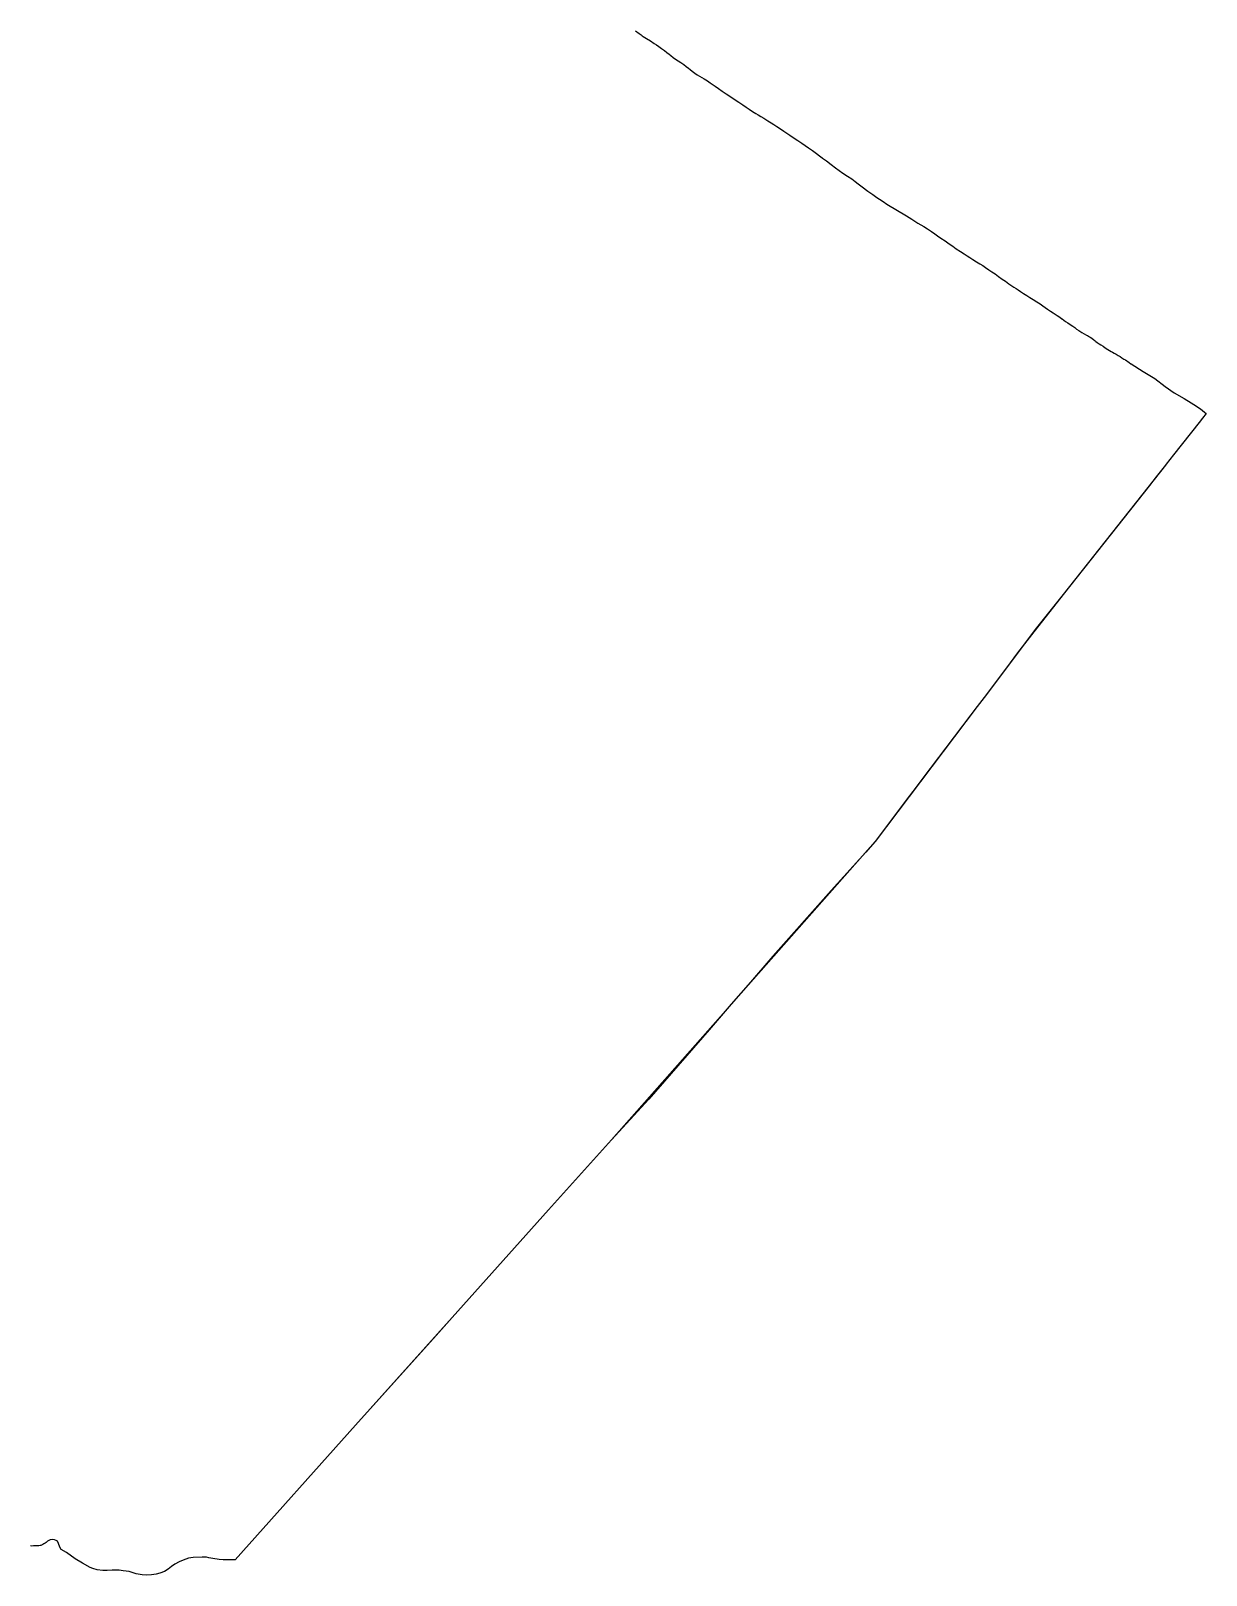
# Model space of a CAD drawing. Header units: inches. Extents: x 11258954 to 11313122, y 3645444 to 3695200.
# Drawn here: x 11306924 to 11313122, y 3661614 to 3669756 of the extents above; entities that cross this region are included whole.
import ezdxf

# ---------------------------------------------------------------- set-up
doc = ezdxf.new("R2010")
doc.units = ezdxf.units.IN
doc.header["$MEASUREMENT"] = 0
for name, color, linetype in [('CorporateLimit', 22, 'Continuous'), ('VotingPrecinct', 233, 'Continuous'), ('Ward', 133, 'Continuous')]:
    doc.layers.add(name, color=color, linetype=linetype)

msp = doc.modelspace()

# ---------------------------------------------------------------- linework, layer by layer
at = {"layer": 'CorporateLimit'}
msp.add_polyline3d([(11310112.6565, 3669756.125, 0), (11310132.1565, 3669741.625, 0), (11310141.8125, 3669734.5625, 0), (11310148.1555, 3669730.0705, 0), (11310152.844, 3669726.75, 0), (11310169.75, 3669715.75, 0), (11310190.8125, 3669702.625, 0), (11310211.625, 3669689.5625, 0), (11310223.594, 3669681.6875, 0), (11310235.5, 3669673.4375, 0), (11310249.219, 3669663.375, 0), (11310264.75, 3669651.8125, 0), (11310278.0315, 3669641.8125, 0), (11310289.0315, 3669633.1875, 0), (11310298.9065, 3669625.375, 0), (11310310.6875, 3669616.3125, 0), (11310322.8125, 3669607.5625, 0), (11310336.75, 3669598.375, 0), (11310350.719, 3669589.4375, 0), (11310366.625, 3669578.375, 0), (11310380.1565, 3669568.1875, 0), (11310391.6565, 3669559.125, 0), (11310400.8125, 3669551.5625, 0), (11310411.4065, 3669543.1875, 0), (11310424.719, 3669533.5625, 0), (11310438.4065, 3669524.375, 0), (11310449.9375, 3669517.3125, 0), (11310461.5625, 3669510.5625, 0), (11310475.1875, 3669502.375, 0), (11310491.9065, 3669491.875, 0), (11310506.125, 3669482.625, 0), (11310517.1875, 3669475.1875, 0), (11310532.0315, 3669464.6875, 0), (11310550.625, 3669451.4375, 0), (11310569.7815, 3669438, 0), (11310590.125, 3669424.375, 0), (11310610.125, 3669411.3125, 0), (11310633.1875, 3669396.1875, 0), (11310657.344, 3669379.875, 0), (11310678.25, 3669365.5, 0), (11310696.5625, 3669353, 0), (11310712, 3669342.875, 0), (11310729.6565, 3669331.625, 0), (11310746.969, 3669320.8125, 0), (11310759.625, 3669313.0625, 0), (11310772.6565, 3669305.0625, 0), (11310788.344, 3669295.375, 0), (11310809.6565, 3669282.0625, 0), (11310827.4065, 3669270.9375, 0), (11310841.75, 3669261.8125, 0), (11310857.344, 3669251.5625, 0), (11310876.25, 3669239, 0), (11310895.1565, 3669226.4375, 0), (11310910.4375, 3669216.4375, 0), (11310925.719, 3669206.4375, 0), (11310943.75, 3669194.625, 0), (11310968.5, 3669178.3125, 0), (11310989.625, 3669164.3125, 0), (11311007.344, 3669152.4375, 0), (11311025.0625, 3669140, 0), (11311045.719, 3669125.1875, 0), (11311066.125, 3669110.25, 0), (11311082.719, 3669098.0625, 0), (11311096.972, 3669087.4925, 0), (11311099.4065, 3669085.6875, 0), (11311118.9065, 3669071.0625, 0), (11311144.719, 3669051.3125, 0), (11311166.7815, 3669034.3125, 0), (11311185.9065, 3669020.25, 0), (11311206.4375, 3669006.5625, 0), (11311230.4375, 3668990.875, 0), (11311253.6875, 3668975.0625, 0), (11311270.375, 3668962.6875, 0), (11311287.125, 3668949.6875, 0), (11311307.5, 3668934.0625, 0), (11311338.375, 3668911.25, 0), (11311364.4375, 3668892.5625, 0), (11311385.469, 3668877.875, 0), (11311399.844, 3668868.0625, 0), (11311417.7815, 3668855.9375, 0), (11311437.469, 3668842.6875, 0), (11311456, 3668831.9375, 0), (11311476.8125, 3668819.6875, 0), (11311502.25, 3668804.5, 0), (11311524, 3668791.4375, 0), (11311541.7815, 3668780.75, 0), (11311556.469, 3668771.6875, 0), (11311569.969, 3668763.125, 0), (11311585.969, 3668753, 0), (11311602.0625, 3668743.0625, 0), (11311617.8125, 3668733.625, 0), (11311633.5315, 3668724.125, 0), (11311652.0315, 3668712.25, 0), (11311672.875, 3668698.0625, 0), (11311690.2815, 3668685.875, 0), (11311704.625, 3668675.6875, 0), (11311722.8125, 3668663.1875, 0), (11311744.625, 3668648.375, 0), (11311766.4375, 3668633.5, 0), (11311785.3125, 3668620.375, 0), (11311804.1565, 3668607.3125, 0), (11311826.4375, 3668592.5, 0), (11311845.4375, 3668580.375, 0), (11311861.969, 3668570.0625, 0), (11311876.0315, 3668561.125, 0), (11311891.75, 3668550.75, 0), (11311910, 3668538.8125, 0), (11311928.219, 3668527.3125, 0), (11311943.469, 3668518.25, 0), (11311958.844, 3668508.9375, 0), (11311976.594, 3668496.9375, 0), (11311992.3125, 3668485.375, 0), (11312000, 3668479.625, 0), (11312008.594, 3668474.4375, 0), (11312018.8125, 3668467.6875, 0), (11312027.344, 3668461.6875, 0), (11312034.3125, 3668456.625, 0), (11312039.8125, 3668452.5, 0), (11312046.375, 3668447.6875, 0), (11312054.5315, 3668441.8125, 0), (11312062.8125, 3668435.875, 0), (11312072.1875, 3668429.25, 0), (11312081.469, 3668422.8125, 0), (11312092.625, 3668415.25, 0), (11312107.1875, 3668405.5, 0), (11312119.594, 3668397.3125, 0), (11312129.625, 3668390.6875, 0), (11312142.75, 3668382.125, 0), (11312158.9065, 3668371.75, 0), (11312175.4065, 3668361.25, 0), (11312192.8125, 3668350.375, 0), (11312209.875, 3668339.75, 0), (11312229.4375, 3668327.25, 0), (11312246.1565, 3668316.4375, 0), (11312260.719, 3668306.875, 0), (11312273.0315, 3668298.4375, 0), (11312285.6565, 3668289.25, 0), (11312300.2815, 3668278.6875, 0), (11312314.844, 3668268.625, 0), (11312325.625, 3668261.75, 0), (11312336.6875, 3668254.8125, 0), (11312349.625, 3668246.25, 0), (11312360.8735, 3668238.228, 0), (11312361.719, 3668237.625, 0), (11312371.875, 3668230.125, 0), (11312380.25, 3668224.25, 0), (11312391.6565, 3668217.125, 0), (11312405.5315, 3668208.5, 0), (11312419.0315, 3668199.4375, 0), (11312428.7815, 3668191.9375, 0), (11312438.469, 3668184.1875, 0), (11312450.4375, 3668175.625, 0), (11312465.4375, 3668166.125, 0), (11312478.469, 3668158.625, 0), (11312490.4375, 3668152.0625, 0), (11312495.7815, 3668149.125, 0), (11312501.6565, 3668145.875, 0), (11312507.4375, 3668142.625, 0), (11312513.969, 3668138.875, 0), (11312520.344, 3668134.6875, 0), (11312527.25, 3668129.25, 0), (11312532.0625, 3668125, 0), (11312536.1565, 3668121.125, 0), (11312539.4375, 3668118.0625, 0), (11312546.9375, 3668112.625, 0), (11312556.7815, 3668106.75, 0), (11312566.844, 3668100.8125, 0), (11312578.344, 3668093, 0), (11312589.344, 3668085.0625, 0), (11312602.6565, 3668076.4375, 0), (11312612.625, 3668070.8125, 0), (11312621.375, 3668066.1875, 0), (11312628.6565, 3668062.4375, 0), (11312637.594, 3668057.5, 0), (11312648.094, 3668051.1875, 0), (11312658.469, 3668044.625, 0), (11312667.594, 3668038.6875, 0), (11312676.6875, 3668032.8125, 0), (11312687.469, 3668026.0625, 0), (11312695.969, 3668020.875, 0), (11312703.3125, 3668016.5, 0), (11312709.0625, 3668013.0625, 0), (11312716.3125, 3668007.9375, 0), (11312725.094, 3668000.8125, 0), (11312726.0315, 3668000, 0), (11312788.844, 3667959.5625, 0), (11312851.2815, 3667923.125, 0), (11312905.5, 3667880.75, 0), (11312953.125, 3667847.5, 0), (11313005.9375, 3667818.3125, 0), (11313042.0625, 3667795.0625, 0), (11313057.1565, 3667785.3125, 0), (11313091.375, 3667764.125, 0), (11313113.9725, 3667745.8515, 0), (11313121.75, 3667739.5625, 0), (11313102.2455, 3667713.489, 0), (11313085.75, 3667691.4375, 0), (11312950, 3667520.3125, 0), (11312911.2815, 3667471.5625, 0), (11312907.0625, 3667466.25, 0), (11312813.859, 3667348.948, 0), (11312367.5225, 3666784.4095, 0), (11312228.0295, 3666607.915, 0), (11312087.9065, 3666424, 0), (11312000, 3666306.736, 0), (11311951.111, 3666241.5195, 0), (11311914.489, 3666193.1245, 0), (11311376.344, 3665482.9375, 0), (11309984.864, 3663909.724, 0), (11309654.261, 3663540.7975, 0), (11309144.6875, 3662972.14, 0), (11309144.6715, 3662972.122, 0), (11309046.2545, 3662862.2945, 0), (11308635.87, 3662404.33, 0), (11308635.852, 3662404.31, 0), (11308001.05, 3661695.909, 308.1658), (11307981.552, 3661694.8195, 615.3116), (11307938.175, 3661694.875, 615.7006), (11307915.95, 3661696.75, 616.3558), (11307882.475, 3661702.85, 616.1136), (11307861.6695, 3661706.263, 616.1572), (11307849.25, 3661708.3, 616.1833), (11307826.3, 3661709.3, 616.5765), (11307779.925, 3661706.475, 617.0347), (11307755.5455, 3661703.6385, 617.8152), (11307726.95, 3661693.5, 618.4142), (11307706.15, 3661683.625, 619.0919), (11307683.6, 3661672.65, 620.0937), (11307664.8, 3661660.325, 619.9973), (11307647.575, 3661645.125, 620.6559), (11307627.6, 3661633.4, 620.5768), (11307603.175, 3661625.5, 619.7698), (11307583.575, 3661620.075, 620.3363), (11307560.275, 3661615.6, 620.8082), (11307532.925, 3661614.475, 621.5995), (11307511.05, 3661616, 621.6599), (11307479.675, 3661622.075, 621.8999), (11307442.6, 3661632.95, 621.509), (11307411.1365, 3661637.6235, 621.953), (11307389.8, 3661640.675, 623.0369), (11307358.4, 3661641.05, 623.4514), (11307352.6865, 3661640.7585, 623.6959), (11307325.55, 3661639.375, 0), (11307303.575, 3661639.3, 0), (11307273.4905, 3661641.858, 0), (11307250.225, 3661648.575, 0), (11307235.65, 3661654.1, 0), (11307195.575, 3661677.15, 0), (11307156.375, 3661700.075, 0), (11307111.05, 3661733.35, 0), (11307084.05, 3661750.1, 0), (11307076.1205, 3661761.521, 0), (11307069.599, 3661781.206, 0), (11307063.375, 3661792.925, 0), (11307056.95, 3661796.8, 0), (11307048.6215, 3661800.2505, 0), (11307035.325, 3661801.625, 0), (11307025.5305, 3661799.9355, 0), (11307017.6, 3661796.55, 0), (11307011.987, 3661792.667, 0), (11307011.9665, 3661792.6525, 0), (11307004.094, 3661787.125, 0), (11306998.1565, 3661782.9375, 0), (11306991.8125, 3661778.875, 0), (11306985.8125, 3661775.6875, 0), (11306976.0705, 3661771.301, 0), (11306971.8125, 3661770.6875, 0), (11306965.6565, 3661769.1875, 0), (11306962.219, 3661768.875, 0), (11306960.5625, 3661768.6875, 0), (11306955.8125, 3661768.6875, 0), (11306950.094, 3661768.625, 0), (11306943.969, 3661768.5, 0), (11306937.4065, 3661768.25, 0), (11306928.844, 3661767.9375, 0), (11306920.9065, 3661768.0625, 0)], dxfattribs=at)
at = {"layer": 'VotingPrecinct'}
msp.add_polyline3d([(11310112.6565, 3669756.125, 0), (11310132.1565, 3669741.625, 0), (11310141.8125, 3669734.5625, 0), (11310148.1555, 3669730.0705, 0), (11310152.844, 3669726.75, 0), (11310169.75, 3669715.75, 0), (11310190.8125, 3669702.625, 0), (11310211.625, 3669689.5625, 0), (11310223.594, 3669681.6875, 0), (11310235.5, 3669673.4375, 0), (11310249.219, 3669663.375, 0), (11310264.75, 3669651.8125, 0), (11310278.0315, 3669641.8125, 0), (11310289.0315, 3669633.1875, 0), (11310298.9065, 3669625.375, 0), (11310310.6875, 3669616.3125, 0), (11310322.8125, 3669607.5625, 0), (11310336.75, 3669598.375, 0), (11310350.719, 3669589.4375, 0), (11310366.625, 3669578.375, 0), (11310380.1565, 3669568.1875, 0), (11310391.6565, 3669559.125, 0), (11310400.8125, 3669551.5625, 0), (11310411.4065, 3669543.1875, 0), (11310424.719, 3669533.5625, 0), (11310438.4065, 3669524.375, 0), (11310449.9375, 3669517.3125, 0), (11310461.5625, 3669510.5625, 0), (11310475.1875, 3669502.375, 0), (11310491.9065, 3669491.875, 0), (11310506.125, 3669482.625, 0), (11310517.1875, 3669475.1875, 0), (11310532.0315, 3669464.6875, 0), (11310550.625, 3669451.4375, 0), (11310569.7815, 3669438, 0), (11310590.125, 3669424.375, 0), (11310610.125, 3669411.3125, 0), (11310633.1875, 3669396.1875, 0), (11310657.344, 3669379.875, 0), (11310678.25, 3669365.5, 0), (11310696.5625, 3669353, 0), (11310712, 3669342.875, 0), (11310729.6565, 3669331.625, 0), (11310746.969, 3669320.8125, 0), (11310759.625, 3669313.0625, 0), (11310772.6565, 3669305.0625, 0), (11310788.344, 3669295.375, 0), (11310809.6565, 3669282.0625, 0), (11310827.4065, 3669270.9375, 0), (11310841.75, 3669261.8125, 0), (11310857.344, 3669251.5625, 0), (11310876.25, 3669239, 0), (11310895.1565, 3669226.4375, 0), (11310910.4375, 3669216.4375, 0), (11310925.719, 3669206.4375, 0), (11310943.75, 3669194.625, 0), (11310968.5, 3669178.3125, 0), (11310989.625, 3669164.3125, 0), (11311007.344, 3669152.4375, 0), (11311025.0625, 3669140, 0), (11311045.719, 3669125.1875, 0), (11311066.125, 3669110.25, 0), (11311082.719, 3669098.0625, 0), (11311096.972, 3669087.4925, 0), (11311099.4065, 3669085.6875, 0), (11311118.9065, 3669071.0625, 0), (11311144.719, 3669051.3125, 0), (11311166.7815, 3669034.3125, 0), (11311185.9065, 3669020.25, 0), (11311206.4375, 3669006.5625, 0), (11311230.4375, 3668990.875, 0), (11311253.6875, 3668975.0625, 0), (11311270.375, 3668962.6875, 0), (11311287.125, 3668949.6875, 0), (11311307.5, 3668934.0625, 0), (11311338.375, 3668911.25, 0), (11311364.4375, 3668892.5625, 0), (11311385.469, 3668877.875, 0), (11311399.844, 3668868.0625, 0), (11311417.7815, 3668855.9375, 0), (11311437.469, 3668842.6875, 0), (11311456, 3668831.9375, 0), (11311476.8125, 3668819.6875, 0), (11311502.25, 3668804.5, 0), (11311524, 3668791.4375, 0), (11311541.7815, 3668780.75, 0), (11311556.469, 3668771.6875, 0), (11311569.969, 3668763.125, 0), (11311585.969, 3668753, 0), (11311602.0625, 3668743.0625, 0), (11311617.8125, 3668733.625, 0), (11311633.5315, 3668724.125, 0), (11311652.0315, 3668712.25, 0), (11311672.875, 3668698.0625, 0), (11311690.2815, 3668685.875, 0), (11311704.625, 3668675.6875, 0), (11311722.8125, 3668663.1875, 0), (11311744.625, 3668648.375, 0), (11311766.4375, 3668633.5, 0), (11311785.3125, 3668620.375, 0), (11311804.1565, 3668607.3125, 0), (11311826.4375, 3668592.5, 0), (11311845.4375, 3668580.375, 0), (11311861.969, 3668570.0625, 0), (11311876.0315, 3668561.125, 0), (11311891.75, 3668550.75, 0), (11311910, 3668538.8125, 0), (11311928.219, 3668527.3125, 0), (11311943.469, 3668518.25, 0), (11311958.844, 3668508.9375, 0), (11311976.594, 3668496.9375, 0), (11311992.3125, 3668485.375, 0), (11312000, 3668479.625, 0), (11312008.594, 3668474.4375, 0), (11312018.8125, 3668467.6875, 0), (11312027.344, 3668461.6875, 0), (11312034.3125, 3668456.625, 0), (11312039.8125, 3668452.5, 0), (11312046.375, 3668447.6875, 0), (11312054.5315, 3668441.8125, 0), (11312062.8125, 3668435.875, 0), (11312072.1875, 3668429.25, 0), (11312081.469, 3668422.8125, 0), (11312092.625, 3668415.25, 0), (11312107.1875, 3668405.5, 0), (11312119.594, 3668397.3125, 0), (11312129.625, 3668390.6875, 0), (11312142.75, 3668382.125, 0), (11312158.9065, 3668371.75, 0), (11312175.4065, 3668361.25, 0), (11312192.8125, 3668350.375, 0), (11312209.875, 3668339.75, 0), (11312229.4375, 3668327.25, 0), (11312246.1565, 3668316.4375, 0), (11312260.719, 3668306.875, 0), (11312273.0315, 3668298.4375, 0), (11312285.6565, 3668289.25, 0), (11312300.2815, 3668278.6875, 0), (11312314.844, 3668268.625, 0), (11312325.625, 3668261.75, 0), (11312336.6875, 3668254.8125, 0), (11312349.625, 3668246.25, 0), (11312360.8735, 3668238.228, 0), (11312361.719, 3668237.625, 0), (11312371.875, 3668230.125, 0), (11312380.25, 3668224.25, 0), (11312391.6565, 3668217.125, 0), (11312405.5315, 3668208.5, 0), (11312419.0315, 3668199.4375, 0), (11312428.7815, 3668191.9375, 0), (11312438.469, 3668184.1875, 0), (11312450.4375, 3668175.625, 0), (11312465.4375, 3668166.125, 0), (11312478.469, 3668158.625, 0), (11312490.4375, 3668152.0625, 0), (11312495.7815, 3668149.125, 0), (11312501.6565, 3668145.875, 0), (11312507.4375, 3668142.625, 0), (11312513.969, 3668138.875, 0), (11312520.344, 3668134.6875, 0), (11312527.25, 3668129.25, 0), (11312532.0625, 3668125, 0), (11312536.1565, 3668121.125, 0), (11312539.4375, 3668118.0625, 0), (11312546.9375, 3668112.625, 0), (11312556.7815, 3668106.75, 0), (11312566.844, 3668100.8125, 0), (11312578.344, 3668093, 0), (11312589.344, 3668085.0625, 0), (11312602.6565, 3668076.4375, 0), (11312612.625, 3668070.8125, 0), (11312621.375, 3668066.1875, 0), (11312628.6565, 3668062.4375, 0), (11312637.594, 3668057.5, 0), (11312648.094, 3668051.1875, 0), (11312658.469, 3668044.625, 0), (11312667.594, 3668038.6875, 0), (11312676.6875, 3668032.8125, 0), (11312687.469, 3668026.0625, 0), (11312695.969, 3668020.875, 0), (11312703.3125, 3668016.5, 0), (11312709.0625, 3668013.0625, 0), (11312716.3125, 3668007.9375, 0), (11312725.094, 3668000.8125, 0), (11312726.0315, 3668000, 0), (11312788.844, 3667959.5625, 0), (11312851.2815, 3667923.125, 0), (11312905.5, 3667880.75, 0), (11312953.125, 3667847.5, 0), (11313005.9375, 3667818.3125, 0), (11313042.0625, 3667795.0625, 0), (11313057.1565, 3667785.3125, 0), (11313091.375, 3667764.125, 0), (11313113.9725, 3667745.8515, 0), (11313121.75, 3667739.5625, 0), (11313102.2455, 3667713.489, 0), (11313085.75, 3667691.4375, 0), (11312950, 3667520.3125, 0), (11312911.2815, 3667471.5625, 0), (11312907.0625, 3667466.25, 0), (11312850.8125, 3667395.6875, 0), (11312829.3395, 3667368.528, 0), (11312829.286, 3667368.46, 0), (11312367.355, 3666784.1985, 0), (11312367.3425, 3666784.1825, 0), (11312200.1875, 3666572.6875, 0), (11312127.4065, 3666477.4375, 0), (11312087.9065, 3666424, 0), (11312000, 3666306.736, 0), (11311951.111, 3666241.5195, 0), (11311914.489, 3666193.1245, 0), (11311881.5175, 3666149.553, 0), (11311622.844, 3665809.125, 0), (11311597.5315, 3665775.8125, 0), (11311557.375, 3665722.9375, 0), (11311376.344, 3665482.9375, 0), (11311326.258, 3665426.6925, 0), (11311145.094, 3665223.25, 0), (11310837.4375, 3664877.375, 0), (11310719.098, 3664741.241, 0), (11310617.5625, 3664624.4375, 0), (11310500.1565, 3664489.3125, 0), (11310183.2815, 3664124.625, 0), (11309984.8635, 3663909.723, 0), (11309654.261, 3663540.7975, 0), (11309144.6715, 3662972.122, 0), (11308635.852, 3662404.31, 0), (11308001.05, 3661695.909, 0), (11307981.552, 3661694.8195, 0), (11307938.175, 3661694.875, 0), (11307915.95, 3661696.75, 0), (11307882.475, 3661702.85, 0), (11307861.6695, 3661706.263, 0), (11307849.25, 3661708.3, 0), (11307826.3, 3661709.3, 0), (11307779.925, 3661706.475, 0), (11307755.5455, 3661703.6385, 0), (11307726.95, 3661693.5, 0), (11307706.15, 3661683.625, 0), (11307683.6, 3661672.65, 0), (11307664.8, 3661660.325, 0), (11307647.575, 3661645.125, 0), (11307627.6, 3661633.4, 0), (11307603.175, 3661625.5, 0), (11307583.575, 3661620.075, 0), (11307560.275, 3661615.6, 0), (11307532.925, 3661614.475, 0), (11307511.05, 3661616, 0), (11307479.675, 3661622.075, 0), (11307442.6, 3661632.95, 0), (11307411.1365, 3661637.6235, 0), (11307389.8, 3661640.675, 0), (11307358.4, 3661641.05, 0), (11307352.6865, 3661640.7585, 0), (11307325.55, 3661639.375, 0), (11307303.575, 3661639.3, 0), (11307273.4905, 3661641.858, 0), (11307250.225, 3661648.575, 0), (11307235.65, 3661654.1, 0), (11307195.575, 3661677.15, 0), (11307156.375, 3661700.075, 0), (11307111.05, 3661733.35, 0), (11307084.05, 3661750.1, 0), (11307076.1205, 3661761.521, 0), (11307069.599, 3661781.206, 0), (11307063.375, 3661792.925, 0), (11307056.95, 3661796.8, 0), (11307048.6215, 3661800.2505, 0), (11307035.325, 3661801.625, 0), (11307025.5305, 3661799.9355, 0), (11307017.6, 3661796.55, 0), (11307011.9665, 3661792.653, 0), (11307004.094, 3661787.125, 0), (11306998.1565, 3661782.9375, 0), (11306991.8125, 3661778.875, 0), (11306985.8125, 3661775.6875, 0), (11306976.0705, 3661771.301, 0), (11306971.8125, 3661770.6875, 0), (11306965.6565, 3661769.1875, 0), (11306962.219, 3661768.875, 0), (11306960.5625, 3661768.6875, 0), (11306955.8125, 3661768.6875, 0), (11306950.094, 3661768.625, 0), (11306943.969, 3661768.5, 0), (11306937.4065, 3661768.25, 0), (11306928.844, 3661767.9375, 0), (11306920.9065, 3661768.0625, 0)], dxfattribs=at)
at = {"layer": 'Ward'}
msp.add_polyline3d([(11310112.6565, 3669756.125, 0), (11310132.1565, 3669741.625, 0), (11310141.8125, 3669734.5625, 0), (11310148.1555, 3669730.0705, 0), (11310152.844, 3669726.75, 0), (11310169.75, 3669715.75, 0), (11310190.8125, 3669702.625, 0), (11310211.625, 3669689.5625, 0), (11310223.594, 3669681.6875, 0), (11310235.5, 3669673.4375, 0), (11310249.219, 3669663.375, 0), (11310264.75, 3669651.8125, 0), (11310278.0315, 3669641.8125, 0), (11310289.0315, 3669633.1875, 0), (11310298.9065, 3669625.375, 0), (11310310.6875, 3669616.3125, 0), (11310322.8125, 3669607.5625, 0), (11310336.75, 3669598.375, 0), (11310350.719, 3669589.4375, 0), (11310366.625, 3669578.375, 0), (11310380.1565, 3669568.1875, 0), (11310391.6565, 3669559.125, 0), (11310400.8125, 3669551.5625, 0), (11310411.4065, 3669543.1875, 0), (11310424.719, 3669533.5625, 0), (11310438.4065, 3669524.375, 0), (11310449.9375, 3669517.3125, 0), (11310461.5625, 3669510.5625, 0), (11310475.1875, 3669502.375, 0), (11310491.9065, 3669491.875, 0), (11310506.125, 3669482.625, 0), (11310517.1875, 3669475.1875, 0), (11310532.0315, 3669464.6875, 0), (11310550.625, 3669451.4375, 0), (11310569.7815, 3669438, 0), (11310590.125, 3669424.375, 0), (11310610.125, 3669411.3125, 0), (11310633.1875, 3669396.1875, 0), (11310657.344, 3669379.875, 0), (11310678.25, 3669365.5, 0), (11310696.5625, 3669353, 0), (11310712, 3669342.875, 0), (11310729.6565, 3669331.625, 0), (11310746.969, 3669320.8125, 0), (11310759.625, 3669313.0625, 0), (11310772.6565, 3669305.0625, 0), (11310788.344, 3669295.375, 0), (11310809.6565, 3669282.0625, 0), (11310827.4065, 3669270.9375, 0), (11310841.75, 3669261.8125, 0), (11310857.344, 3669251.5625, 0), (11310876.25, 3669239, 0), (11310895.1565, 3669226.4375, 0), (11310910.4375, 3669216.4375, 0), (11310925.719, 3669206.4375, 0), (11310943.75, 3669194.625, 0), (11310968.5, 3669178.3125, 0), (11310989.625, 3669164.3125, 0), (11311007.344, 3669152.4375, 0), (11311025.0625, 3669140, 0), (11311045.719, 3669125.1875, 0), (11311066.125, 3669110.25, 0), (11311082.719, 3669098.0625, 0), (11311096.972, 3669087.4925, 0), (11311099.4065, 3669085.6875, 0), (11311118.9065, 3669071.0625, 0), (11311144.719, 3669051.3125, 0), (11311166.7815, 3669034.3125, 0), (11311185.9065, 3669020.25, 0), (11311206.4375, 3669006.5625, 0), (11311230.4375, 3668990.875, 0), (11311253.6875, 3668975.0625, 0), (11311270.375, 3668962.6875, 0), (11311287.125, 3668949.6875, 0), (11311307.5, 3668934.0625, 0), (11311338.375, 3668911.25, 0), (11311364.4375, 3668892.5625, 0), (11311385.469, 3668877.875, 0), (11311399.844, 3668868.0625, 0), (11311417.7815, 3668855.9375, 0), (11311437.469, 3668842.6875, 0), (11311456, 3668831.9375, 0), (11311476.8125, 3668819.6875, 0), (11311502.25, 3668804.5, 0), (11311524, 3668791.4375, 0), (11311541.7815, 3668780.75, 0), (11311556.469, 3668771.6875, 0), (11311569.969, 3668763.125, 0), (11311585.969, 3668753, 0), (11311602.0625, 3668743.0625, 0), (11311617.8125, 3668733.625, 0), (11311633.5315, 3668724.125, 0), (11311652.0315, 3668712.25, 0), (11311672.875, 3668698.0625, 0), (11311690.2815, 3668685.875, 0), (11311704.625, 3668675.6875, 0), (11311722.8125, 3668663.1875, 0), (11311744.625, 3668648.375, 0), (11311766.4375, 3668633.5, 0), (11311785.3125, 3668620.375, 0), (11311804.1565, 3668607.3125, 0), (11311826.4375, 3668592.5, 0), (11311845.4375, 3668580.375, 0), (11311861.969, 3668570.0625, 0), (11311876.0315, 3668561.125, 0), (11311891.75, 3668550.75, 0), (11311910, 3668538.8125, 0), (11311928.219, 3668527.3125, 0), (11311943.469, 3668518.25, 0), (11311958.844, 3668508.9375, 0), (11311976.594, 3668496.9375, 0), (11311992.3125, 3668485.375, 0), (11312000, 3668479.625, 0), (11312008.594, 3668474.4375, 0), (11312018.8125, 3668467.6875, 0), (11312027.344, 3668461.6875, 0), (11312034.3125, 3668456.625, 0), (11312039.8125, 3668452.5, 0), (11312046.375, 3668447.6875, 0), (11312054.5315, 3668441.8125, 0), (11312062.8125, 3668435.875, 0), (11312072.1875, 3668429.25, 0), (11312081.469, 3668422.8125, 0), (11312092.625, 3668415.25, 0), (11312107.1875, 3668405.5, 0), (11312119.594, 3668397.3125, 0), (11312129.625, 3668390.6875, 0), (11312142.75, 3668382.125, 0), (11312158.9065, 3668371.75, 0), (11312175.4065, 3668361.25, 0), (11312192.8125, 3668350.375, 0), (11312209.875, 3668339.75, 0), (11312229.4375, 3668327.25, 0), (11312246.1565, 3668316.4375, 0), (11312260.719, 3668306.875, 0), (11312273.0315, 3668298.4375, 0), (11312285.6565, 3668289.25, 0), (11312300.2815, 3668278.6875, 0), (11312314.844, 3668268.625, 0), (11312325.625, 3668261.75, 0), (11312336.6875, 3668254.8125, 0), (11312349.625, 3668246.25, 0), (11312360.8735, 3668238.228, 0), (11312361.719, 3668237.625, 0), (11312371.875, 3668230.125, 0), (11312380.25, 3668224.25, 0), (11312391.6565, 3668217.125, 0), (11312405.5315, 3668208.5, 0), (11312419.0315, 3668199.4375, 0), (11312428.7815, 3668191.9375, 0), (11312438.469, 3668184.1875, 0), (11312450.4375, 3668175.625, 0), (11312465.4375, 3668166.125, 0), (11312478.469, 3668158.625, 0), (11312490.4375, 3668152.0625, 0), (11312495.7815, 3668149.125, 0), (11312501.6565, 3668145.875, 0), (11312507.4375, 3668142.625, 0), (11312513.969, 3668138.875, 0), (11312520.344, 3668134.6875, 0), (11312527.25, 3668129.25, 0), (11312532.0625, 3668125, 0), (11312536.1565, 3668121.125, 0), (11312539.4375, 3668118.0625, 0), (11312546.9375, 3668112.625, 0), (11312556.7815, 3668106.75, 0), (11312566.844, 3668100.8125, 0), (11312578.344, 3668093, 0), (11312589.344, 3668085.0625, 0), (11312602.6565, 3668076.4375, 0), (11312612.625, 3668070.8125, 0), (11312621.375, 3668066.1875, 0), (11312628.6565, 3668062.4375, 0), (11312637.594, 3668057.5, 0), (11312648.094, 3668051.1875, 0), (11312658.469, 3668044.625, 0), (11312667.594, 3668038.6875, 0), (11312676.6875, 3668032.8125, 0), (11312687.469, 3668026.0625, 0), (11312695.969, 3668020.875, 0), (11312703.3125, 3668016.5, 0), (11312709.0625, 3668013.0625, 0), (11312716.3125, 3668007.9375, 0), (11312725.094, 3668000.8125, 0), (11312726.0315, 3668000, 0), (11312788.844, 3667959.5625, 0), (11312851.2815, 3667923.125, 0), (11312905.5, 3667880.75, 0), (11312953.125, 3667847.5, 0), (11313005.9375, 3667818.3125, 0), (11313042.0625, 3667795.0625, 0), (11313057.1565, 3667785.3125, 0), (11313091.375, 3667764.125, 0), (11313113.9725, 3667745.8515, 0), (11313121.75, 3667739.5625, 0), (11313102.2455, 3667713.489, 0), (11313085.75, 3667691.4375, 0), (11312950, 3667520.3125, 0), (11312911.2815, 3667471.5625, 0), (11312907.0625, 3667466.25, 0), (11312850.8125, 3667395.6875, 0), (11312829.3395, 3667368.528, 0), (11312829.286, 3667368.46, 0), (11312367.355, 3666784.1985, 0), (11312367.3425, 3666784.1825, 0), (11312200.1875, 3666572.6875, 0), (11312127.4065, 3666477.4375, 0), (11312087.9065, 3666424, 0), (11312000, 3666306.736, 0), (11311951.111, 3666241.5195, 0), (11311914.489, 3666193.1245, 0), (11311881.5175, 3666149.553, 0), (11311622.844, 3665809.125, 0), (11311597.5315, 3665775.8125, 0), (11311557.375, 3665722.9375, 0), (11311376.344, 3665482.9375, 0), (11311326.258, 3665426.6925, 0), (11311145.094, 3665223.25, 0), (11310837.4375, 3664877.375, 0), (11310719.098, 3664741.241, 0), (11310617.5625, 3664624.4375, 0), (11310500.1565, 3664489.3125, 0), (11310183.2815, 3664124.625, 0), (11309984.8635, 3663909.723, 0), (11309654.261, 3663540.7975, 0), (11309144.6715, 3662972.122, 0), (11308635.852, 3662404.31, 0), (11308001.05, 3661695.909, 0), (11307981.552, 3661694.8195, 0), (11307938.175, 3661694.875, 0), (11307915.95, 3661696.75, 0), (11307882.475, 3661702.85, 0), (11307861.6695, 3661706.263, 0), (11307849.25, 3661708.3, 0), (11307826.3, 3661709.3, 0), (11307779.925, 3661706.475, 0), (11307755.5455, 3661703.6385, 0), (11307726.95, 3661693.5, 0), (11307706.15, 3661683.625, 0), (11307683.6, 3661672.65, 0), (11307664.8, 3661660.325, 0), (11307647.575, 3661645.125, 0), (11307627.6, 3661633.4, 0), (11307603.175, 3661625.5, 0), (11307583.575, 3661620.075, 0), (11307560.275, 3661615.6, 0), (11307532.925, 3661614.475, 0), (11307511.05, 3661616, 0), (11307479.675, 3661622.075, 0), (11307442.6, 3661632.95, 0), (11307411.1365, 3661637.6235, 0), (11307389.8, 3661640.675, 0), (11307358.4, 3661641.05, 0), (11307352.6865, 3661640.7585, 0), (11307325.55, 3661639.375, 0), (11307303.575, 3661639.3, 0), (11307273.4905, 3661641.858, 0), (11307250.225, 3661648.575, 0), (11307235.65, 3661654.1, 0), (11307195.575, 3661677.15, 0), (11307156.375, 3661700.075, 0), (11307111.05, 3661733.35, 0), (11307084.05, 3661750.1, 0), (11307076.1205, 3661761.521, 0), (11307069.599, 3661781.206, 0), (11307063.375, 3661792.925, 0), (11307056.95, 3661796.8, 0), (11307048.6215, 3661800.2505, 0), (11307035.325, 3661801.625, 0), (11307025.5305, 3661799.9355, 0), (11307017.6, 3661796.55, 0), (11307011.9665, 3661792.653, 0), (11307004.094, 3661787.125, 0), (11306998.1565, 3661782.9375, 0), (11306991.8125, 3661778.875, 0), (11306985.8125, 3661775.6875, 0), (11306976.0705, 3661771.301, 0), (11306971.8125, 3661770.6875, 0), (11306965.6565, 3661769.1875, 0), (11306962.219, 3661768.875, 0), (11306960.5625, 3661768.6875, 0), (11306955.8125, 3661768.6875, 0), (11306950.094, 3661768.625, 0), (11306943.969, 3661768.5, 0), (11306937.4065, 3661768.25, 0), (11306928.844, 3661767.9375, 0), (11306920.9065, 3661768.0625, 0)], dxfattribs=at)

doc.saveas('drawing.dxf')
